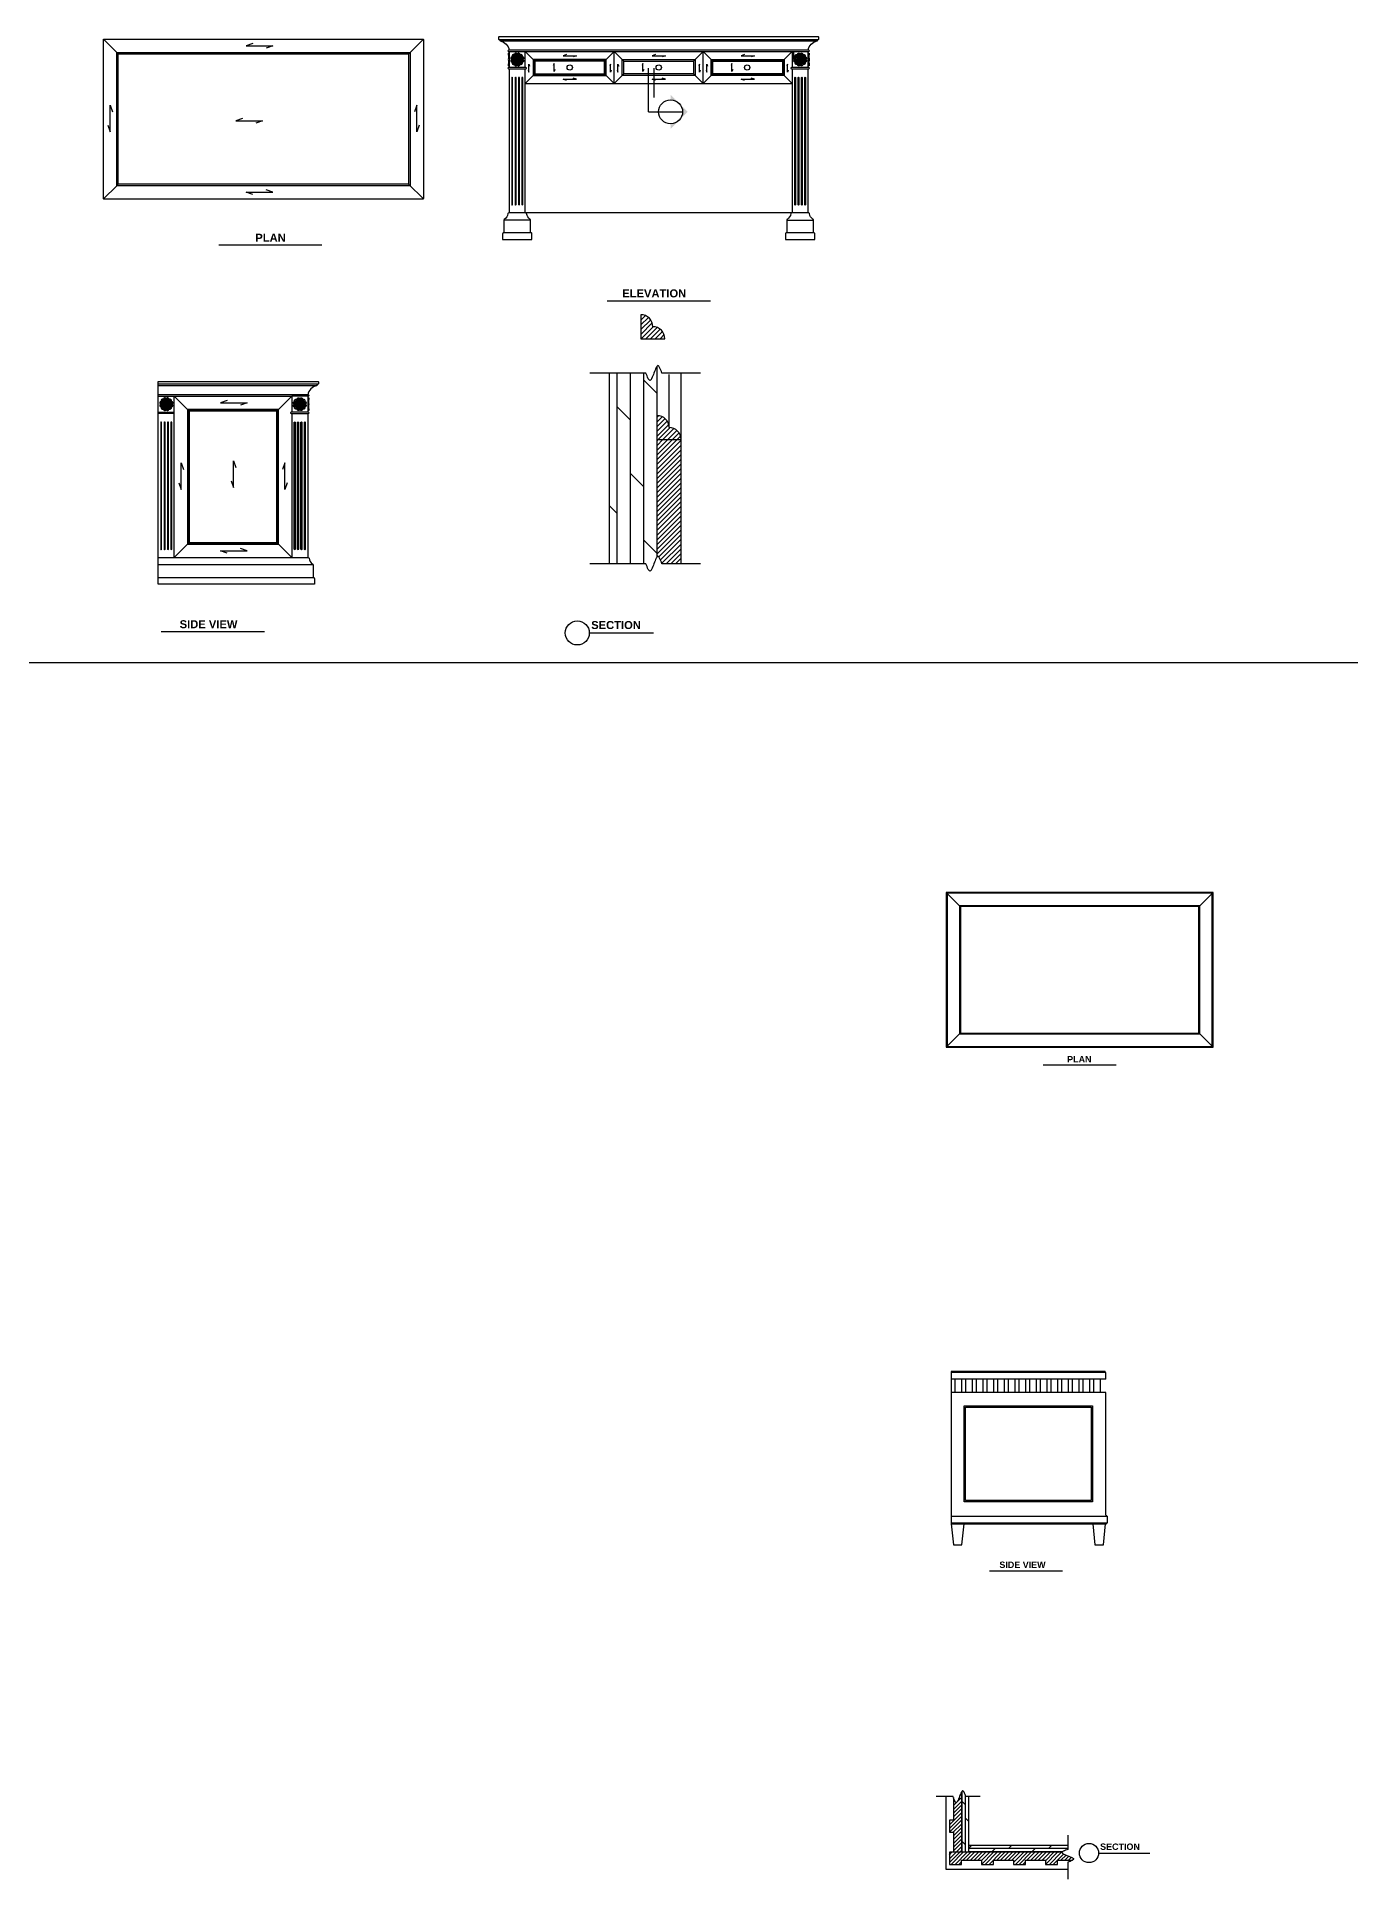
# Model space of a CAD drawing. Header units: inches. Extents: x 10 to 52.5, y 12.6 to 37.4.
# Drawn here: x 16.12 to 21.04, y 18.69 to 25.59 of the extents above; entities that cross this region are included whole.
import ezdxf

# ---------------------------------------------------------------- set-up
doc = ezdxf.new("R2010")
doc.units = ezdxf.units.IN
doc.header["$MEASUREMENT"] = 0
for name, color, linetype in [('02', 2, 'Continuous'), ('1', 1, 'Continuous'), ('4', 4, 'Continuous'), ('8', 8, 'Continuous')]:
    doc.layers.add(name, color=color, linetype=linetype)
doc.styles.add('HT', font='swisseb.ttf')
pattern_1 = [(45, (16.793501, 22.906445), (-0.008838835, 0.008838835), [])]

msp = doc.modelspace()

# ---------------------------------------------------------------- hatches: boundary and pattern name
at = {"layer": '8'}
h = msp.add_hatch(color=256, dxfattribs=at)
h.paths.add_polyline_path([(18.5261, 25.3442), (18.4943, 25.3761), (18.4943, 25.3574, -0.198912)])
h.paths.add_polyline_path([(18.5393, 25.3124, -0.198912), (18.5261, 25.2806), (18.5579, 25.3124), (18.5261, 25.3442, -0.198912)])
h.paths.add_polyline_path([(18.5261, 25.2806, -0.198912), (18.4943, 25.2674), (18.4943, 25.2488)])
h = msp.add_hatch(dxfattribs=at)
h.set_pattern_fill('ANSI31', color=256, scale=0.1, style=0)
h.set_pattern_definition(pattern_1)
h.paths.add_polyline_path([(18.3829, 24.4617), (18.4729, 24.4617, 0.414214), (18.4279, 24.5067, 0.414214), (18.3829, 24.5517)])
h = msp.add_hatch(dxfattribs=at)
h.set_pattern_fill('DOLMIT', color=256, scale=0.2, angle=90, style=0)
h.set_pattern_definition([(90, (16.7935, 22.906445), (-0.05, 3e-18), []), (135, (16.7935, 22.90645), (-0.1, -0.1), [0.070711, -0.141422])])
h.paths.add_polyline_path([(18.4438, 24.3589, 0.038883), (18.4408, 24.3545, 0.033865), (18.432, 24.3332, -0.033865), (18.4232, 24.3119, -0.042387), (18.4198, 24.3071, -0.182797), (18.417, 24.3055, -0.182797), (18.4142, 24.3071, -0.042387), (18.4108, 24.3119, -0.033865), (18.402, 24.3332), (18.2638, 24.3332), (18.2638, 23.6184), (18.402, 23.6184, 0.033865), (18.4108, 23.597, 0.043189), (18.4142, 23.5922, 0.176583), (18.417, 23.5906, 0.176583), (18.4197, 23.5922, 0.043189), (18.4232, 23.597, 0.033865), (18.432, 23.6184, -0.033865), (18.4408, 23.6397, -0.038883), (18.4438, 23.6441)])
h = msp.add_hatch(dxfattribs=at)
h.set_pattern_fill('ANSI31', color=256, scale=0.1, style=0)
h.set_pattern_definition(pattern_1)
h.paths.add_polyline_path([(18.4438, 24.0837), (18.5338, 24.0837, 0.414214), (18.4888, 24.1287, 0.414214), (18.4438, 24.1737)])
h = msp.add_hatch(dxfattribs=at)
h.set_pattern_fill('ANSI31', color=256, scale=0.1, style=0)
h.set_pattern_definition(pattern_1)
h.paths.add_polyline_path([(18.4438, 23.6441, -0.003498), (18.4442, 23.6444, -0.182797), (18.447, 23.6461, -0.182797), (18.4498, 23.6444, -0.042387), (18.4532, 23.6397, -0.033865), (18.462, 23.6184), (18.5338, 23.6184), (18.5338, 24.0837), (18.4438, 24.0837)])
h = msp.add_hatch(dxfattribs=at)
h.set_pattern_fill('ANSI31', color=256, scale=0.08, style=0)
h.set_pattern_definition([(45, (17.986746, 18.328753), (-0.00707107, 0.00707107), [])])
h.paths.add_polyline_path([(19.5841, 19.0136, 0.000829), (19.5841, 19.0135, 0.033865), (19.577, 18.9965, -0.033865), (19.57, 18.9794, -0.042387), (19.5673, 18.9756, -0.182797), (19.565, 18.9743, -0.182797), (19.5628, 18.9756, -0.042387), (19.5601, 18.9794, -0.027776), (19.5541, 18.9933), (19.5541, 18.9078), (19.5391, 18.9078), (19.5391, 18.8628), (19.5541, 18.8628), (19.5541, 18.7878), (19.5841, 18.7878)])
h.paths.add_polyline_path([(19.5841, 18.7578), (19.6591, 18.7578), (19.6591, 18.7428), (19.7041, 18.7428), (19.7041, 18.7578), (19.7791, 18.7578), (19.7791, 18.7428), (19.8241, 18.7428), (19.8241, 18.7578), (19.8991, 18.7578), (19.8991, 18.7428), (19.9441, 18.7428), (19.9441, 18.7578), (20.0001, 18.7578, 0.043077), (20.004, 18.7605, 0.176583), (20.0053, 18.7627, 0.176583), (20.004, 18.7649, 0.043189), (20.0001, 18.7677, 0.033865), (19.9831, 18.7747, -0.033865), (19.966, 18.7818, -0.042387), (19.9622, 18.7845, -0.182797), (19.9609, 18.7867, -0.07581), (19.9612, 18.7878), (19.5541, 18.7878), (19.5391, 18.7878), (19.5391, 18.7428), (19.5841, 18.7428)])
h = msp.add_hatch(dxfattribs=at)
h.set_pattern_fill('DOLMIT', color=256, scale=0.05, angle=90, style=0)
h.set_pattern_definition([(90, (17.986746, 18.328753), (-0.0125, 8e-19), []), (135, (17.986746, 18.328753), (-0.025, -0.025), [0.0176777, -0.0353554])])
h.paths.add_polyline_path([(19.6111, 18.9965), (19.601, 18.9965, 0.033865), (19.594, 19.0135, 0.043189), (19.5912, 19.0174, 0.176583), (19.589, 19.0186, 0.176583), (19.5868, 19.0174, 0.042358), (19.5841, 19.0136), (19.5841, 18.7878), (19.6111, 18.7878)])
h = msp.add_hatch(dxfattribs=at)
h.set_pattern_fill('DOLMIT', color=256, scale=0.05, style=0)
h.set_pattern_definition([(0, (17.986746, 18.328753), (0, 0.0125), []), (45, (17.986746, 18.328753), (-0.025, 0.025), [0.0176777, -0.0353554])])
h.paths.add_polyline_path([(19.6111, 18.8148), (19.6111, 18.7878), (19.9612, 18.7878, -0.105524), (19.9622, 18.789, -0.042387), (19.966, 18.7917, -0.033865), (19.9831, 18.7987), (19.9831, 18.8148)])

# ---------------------------------------------------------------- linework, layer by layer
at = {"layer": '02'}
for p, q in [((16.4185, 25.5353), (16.3694, 25.5844)), ((17.5185, 25.5353), (17.5677, 25.5844)), ((17.8556, 25.5785), (19.044, 25.5785)), ((16.4185, 25.5353), (16.4245, 25.5293)), ((17.5125, 25.5293), (17.5185, 25.5353)), ((17.9135, 25.5085), (17.8995, 25.5085)), ((17.9143, 25.5117), (17.9022, 25.5187)), ((17.9143, 25.5054), (17.9022, 25.4984)), ((17.9166, 25.5139), (17.9096, 25.5261)), ((17.9166, 25.5031), (17.9096, 25.491)), ((17.9197, 25.5148), (17.9197, 25.5288)), ((17.9197, 25.5023), (17.9197, 25.4883)), ((17.9228, 25.5139), (17.9298, 25.5261)), ((17.9228, 25.5031), (17.9298, 25.491)), ((17.9251, 25.5117), (17.9373, 25.5187)), ((17.9251, 25.5054), (17.9373, 25.4984)), ((17.94, 25.5085), (17.926, 25.5085)), ((17.9858, 25.5025), (17.9498, 25.5385)), ((18.2468, 25.5025), (18.2828, 25.5385)), ((18.2828, 25.4185), (18.2828, 25.5385)), ((18.3193, 25.5025), (18.2833, 25.5385)), ((18.5798, 25.5025), (18.6158, 25.5385)), ((18.6528, 25.5025), (18.6168, 25.5385)), ((18.6168, 25.4185), (18.6168, 25.5385)), ((18.9138, 25.5025), (18.9498, 25.5385)), ((18.9548, 25.5385), (18.9548, 25.5085)), ((18.9596, 25.5085), (18.9736, 25.5085)), ((18.9745, 25.5117), (18.9623, 25.5187)), ((18.9745, 25.5054), (18.9623, 25.4984)), ((18.9768, 25.5139), (18.9698, 25.5261)), ((18.9768, 25.5031), (18.9698, 25.491)), ((18.9799, 25.5148), (18.9799, 25.5288)), ((18.9799, 25.5023), (18.9799, 25.4883)), ((18.983, 25.5139), (18.99, 25.5261)), ((18.983, 25.5031), (18.99, 25.491)), ((18.9853, 25.5117), (18.9974, 25.5187)), ((18.9853, 25.5054), (18.9974, 25.4984)), ((18.9861, 25.5085), (19.0001, 25.5085)), ((17.9858, 25.4545), (17.9498, 25.4185)), ((18.2468, 25.4545), (18.2828, 25.4185)), ((18.3193, 25.4545), (18.2833, 25.4185)), ((18.5798, 25.4545), (18.6158, 25.4185)), ((18.6528, 25.4545), (18.6168, 25.4185)), ((18.9138, 25.4545), (18.9498, 25.4185)), ((18.4117, 25.3124), (18.5393, 25.3124)), ((16.4185, 25.0353), (16.3694, 24.9862)), ((16.4185, 25.0353), (16.4245, 25.0413)), ((17.5125, 25.0413), (17.5677, 24.9862)), ((17.9698, 24.9067), (17.8698, 24.9067)), ((18.9298, 24.9067), (19.0298, 24.9067)), ((16.8008, 24.8142), (17.1874, 24.8142)), ((18.2567, 24.6038), (18.6433, 24.6038)), ((18.4887, 24.1324), (18.4887, 24.3271)), ((17.1724, 24.2915), (16.5744, 24.2915)), ((16.5744, 24.2865), (17.1686, 24.2865)), ((17.1369, 24.2515), (16.5744, 24.2515)), ((16.5744, 24.2465), (16.6344, 24.2465)), ((16.6904, 24.1905), (16.6344, 24.2465)), ((17.0184, 24.1905), (17.0744, 24.2465)), ((17.1344, 24.2465), (17.0744, 24.2465)), ((16.5744, 24.1865), (16.6344, 24.1865)), ((16.6344, 24.1815), (16.5744, 24.1815)), ((16.5981, 24.2166), (16.5841, 24.2166)), ((16.5989, 24.2197), (16.5868, 24.2267)), ((16.5989, 24.2134), (16.5868, 24.2064)), ((16.6012, 24.222), (16.5942, 24.2341)), ((16.6012, 24.2112), (16.5942, 24.199)), ((16.6043, 24.2228), (16.6043, 24.2368)), ((16.6043, 24.2103), (16.6043, 24.1963)), ((16.6074, 24.222), (16.6144, 24.2341)), ((16.6074, 24.2112), (16.6144, 24.199)), ((16.6097, 24.2197), (16.6219, 24.2267)), ((16.6097, 24.2134), (16.6219, 24.2064)), ((16.6246, 24.2166), (16.6106, 24.2166)), ((17.0842, 24.2166), (17.0982, 24.2166)), ((17.0991, 24.2197), (17.0869, 24.2267)), ((17.0991, 24.2134), (17.0869, 24.2064)), ((17.1014, 24.222), (17.0944, 24.2341)), ((17.1014, 24.2112), (17.0944, 24.199)), ((17.1045, 24.2228), (17.1045, 24.2368)), ((17.1045, 24.2103), (17.1045, 24.1963)), ((17.1076, 24.222), (17.1146, 24.2341)), ((17.1076, 24.2112), (17.1146, 24.199)), ((17.1099, 24.2197), (17.122, 24.2267)), ((17.1099, 24.2134), (17.122, 24.2064)), ((17.1107, 24.2166), (17.1247, 24.2166)), ((16.6904, 23.6975), (16.6344, 23.6415)), ((17.0184, 23.6975), (17.0744, 23.6415)), ((16.5744, 23.6415), (17.1365, 23.6415)), ((17.1544, 23.6148), (16.5744, 23.6148)), ((16.5744, 23.5665), (17.1564, 23.5665)), ((16.5853, 23.3638), (16.9719, 23.3638)), ((18.1897, 23.3588), (18.4297, 23.3588)), ((19.5274, 22.3861), (19.5774, 22.3361)), ((20.4774, 22.3361), (20.5274, 22.3861)), ((19.5774, 21.8561), (19.5274, 21.8061)), ((20.4774, 21.8561), (20.5274, 21.8061)), ((19.8902, 21.7398), (20.1647, 21.7398)), ((20.1254, 20.5867), (19.5454, 20.5867)), ((20.1254, 20.5617), (19.5454, 20.5617)), ((20.1254, 20.5117), (19.5454, 20.5117)), ((19.5604, 20.5117), (19.5604, 20.5617)), ((19.5854, 20.5117), (19.5854, 20.5617)), ((19.6004, 20.5117), (19.6004, 20.5617)), ((19.6254, 20.5117), (19.6254, 20.5617)), ((19.6404, 20.5117), (19.6404, 20.5617)), ((19.6654, 20.5117), (19.6654, 20.5617)), ((19.6804, 20.5117), (19.6804, 20.5617)), ((19.7054, 20.5117), (19.7054, 20.5617)), ((19.7204, 20.5117), (19.7204, 20.5617)), ((19.7454, 20.5117), (19.7454, 20.5617)), ((19.7604, 20.5117), (19.7604, 20.5617)), ((19.7854, 20.5117), (19.7854, 20.5617)), ((19.8004, 20.5117), (19.8004, 20.5617)), ((19.8254, 20.5117), (19.8254, 20.5617)), ((19.8404, 20.5117), (19.8404, 20.5617)), ((19.8654, 20.5117), (19.8654, 20.5617)), ((19.8804, 20.5117), (19.8804, 20.5617)), ((19.9054, 20.5117), (19.9054, 20.5617)), ((19.9204, 20.5117), (19.9204, 20.5617)), ((19.9454, 20.5117), (19.9454, 20.5617)), ((19.9604, 20.5117), (19.9604, 20.5617)), ((19.9854, 20.5117), (19.9854, 20.5617)), ((20.0004, 20.5117), (20.0004, 20.5617)), ((20.0254, 20.5117), (20.0254, 20.5617)), ((20.0404, 20.5117), (20.0404, 20.5617)), ((20.0654, 20.5117), (20.0654, 20.5617)), ((20.0804, 20.5117), (20.0804, 20.5617)), ((19.5454, 20.0485), (20.1314, 20.0485)), ((19.5454, 20.0225), (20.1314, 20.0225)), ((19.6893, 19.8435), (19.9637, 19.8435)), ((19.526, 18.9965), (19.526, 18.7246)), ((19.6111, 18.9965), (19.6111, 18.7878)), ((19.6111, 18.8148), (19.9831, 18.8148)), ((20.0985, 18.7851), (20.2905, 18.7851)), ((19.526, 18.7246), (19.9831, 18.7246))]:
    msp.add_line(p, q, dxfattribs=at)
for points in [[(16.929, 25.5684), (16.904, 25.5596), (17.004, 25.5596), (16.979, 25.5508)], [(17.9606, 25.4686), (17.9632, 25.4611), (17.9632, 25.4911), (17.9659, 25.4836)], [(18.06, 25.4714), (18.0574, 25.4639), (18.0574, 25.4939), (18.0547, 25.4864)], [(18.1043, 25.5271), (18.0918, 25.5227), (18.1418, 25.5227), (18.1293, 25.5183)], [(18.272, 25.4686), (18.2694, 25.4611), (18.2694, 25.4911), (18.2668, 25.4836)], [(18.2946, 25.4686), (18.2972, 25.4611), (18.2972, 25.4911), (18.2999, 25.4836)], [(18.3935, 25.4714), (18.3909, 25.4639), (18.3909, 25.4939), (18.3882, 25.4864)], [(18.4378, 25.5271), (18.4253, 25.5227), (18.4753, 25.5227), (18.4628, 25.5183)], [(18.605, 25.4686), (18.6024, 25.4611), (18.6024, 25.4911), (18.5998, 25.4836)], [(18.6276, 25.4686), (18.6302, 25.4611), (18.6302, 25.4911), (18.6329, 25.4836)], [(18.727, 25.4714), (18.7244, 25.4639), (18.7244, 25.4939), (18.7217, 25.4864)], [(18.7713, 25.5271), (18.7588, 25.5227), (18.8088, 25.5227), (18.7963, 25.5183)], [(18.935, 25.4686), (18.9324, 25.4611), (18.9324, 25.4911), (18.9298, 25.4836)], [(18.1043, 25.4298), (18.0918, 25.4342), (18.1418, 25.4342), (18.1293, 25.4386)], [(18.4117, 25.3124), (18.4117, 25.4759)], [(18.4378, 25.4298), (18.4253, 25.4342), (18.4753, 25.4342), (18.4628, 25.4386)], [(18.7713, 25.4298), (18.7588, 25.4342), (18.8088, 25.4342), (18.7963, 25.4386)], [(16.385, 25.2628), (16.3938, 25.2378), (16.3938, 25.3378), (16.4026, 25.3128)], [(16.8896, 25.2877), (16.8646, 25.2789), (16.9646, 25.2789), (16.9396, 25.2701)], [(17.552, 25.2628), (17.5432, 25.2378), (17.5432, 25.3378), (17.5344, 25.3128)], [(16.929, 25.0022), (16.904, 25.0111), (17.004, 25.0111), (16.979, 25.0199)], [(16.8324, 24.2306), (16.8074, 24.2218), (16.9074, 24.2218), (16.8824, 24.213)], [(16.6509, 23.9215), (16.6597, 23.8965), (16.6597, 23.9965), (16.6685, 23.9715)], [(16.8475, 23.9291), (16.8563, 23.9041), (16.8563, 24.0041), (16.8651, 23.9791)], [(17.0579, 23.9215), (17.0491, 23.8965), (17.0491, 23.9965), (17.0403, 23.9715)], [(16.8324, 23.6574), (16.8074, 23.6662), (16.9074, 23.6662), (16.8824, 23.6751)]]:
    msp.add_lwpolyline(points, dxfattribs=at)
for points in [[(16.4185, 25.5353), (17.5185, 25.5353), (17.5185, 25.0353), (16.4185, 25.0353)], [(17.5125, 25.0413), (16.4245, 25.0413), (16.4245, 25.5293), (17.5125, 25.5293)], [(18.2528, 25.5085), (17.9798, 25.5085), (17.9798, 25.4485), (18.2528, 25.4485)], [(18.2498, 25.5055), (17.9828, 25.5055), (17.9828, 25.4515), (18.2498, 25.4515)], [(18.2468, 25.5025), (17.9858, 25.5025), (17.9858, 25.4545), (18.2468, 25.4545)], [(18.3133, 25.5085), (18.5863, 25.5085), (18.5863, 25.4485), (18.3133, 25.4485)], [(18.3193, 25.5025), (18.5803, 25.5025), (18.5803, 25.4545), (18.3193, 25.4545)], [(18.6468, 25.5085), (18.9198, 25.5085), (18.9198, 25.4485), (18.6468, 25.4485)], [(18.6498, 25.5055), (18.9168, 25.5055), (18.9168, 25.4515), (18.6498, 25.4515)], [(18.6528, 25.5025), (18.9138, 25.5025), (18.9138, 25.4545), (18.6528, 25.4545)], [(17.0244, 23.6915), (17.0244, 24.1965), (16.6844, 24.1965), (16.6844, 23.6915)], [(17.0214, 23.6945), (17.0214, 24.1935), (16.6874, 24.1935), (16.6874, 23.6945)], [(17.0184, 23.6975), (17.0184, 24.1905), (16.6904, 24.1905), (16.6904, 23.6975)], [(19.5304, 21.8091), (20.5244, 21.8091), (20.5244, 22.3831), (19.5304, 22.3831)], [(19.5774, 21.8561), (20.4774, 21.8561), (20.4774, 22.3361), (19.5774, 22.3361)], [(19.5804, 21.8591), (20.4744, 21.8591), (20.4744, 22.3331), (19.5804, 22.3331)], [(19.5951, 20.4617), (20.0758, 20.4617), (20.0758, 20.1015), (19.5951, 20.1015)], [(19.6001, 20.4567), (20.0708, 20.4567), (20.0708, 20.1065), (19.6001, 20.1065)]]:
    msp.add_lwpolyline(points, close=True, dxfattribs=at)
for points in [[(17.8897, 25.5328), (17.8881, 25.5328, 0.414214), (17.8856, 25.5303, -0.027913), (17.8872, 25.516, 0.123402), (17.8872, 25.5005, -0.026761), (17.8856, 25.4868, 0.414214), (17.8881, 25.4843), (17.8897, 25.4843)], [(19.0099, 25.5328), (19.0116, 25.5328, -0.414214), (19.0141, 25.5303, 0.027913), (19.0124, 25.516, -0.123402), (19.0125, 25.5005, 0.026761), (19.0141, 25.4868, -0.414214), (19.0116, 25.4843), (19.0099, 25.4843)], [(18.6059, 24.3332), (18.462, 24.3332, 0.033865), (18.4532, 24.3545, 0.043189), (18.4497, 24.3594, 0.176583), (18.447, 24.3609, 0.176583), (18.4442, 24.3594, 0.043189), (18.4408, 24.3545, 0.033865), (18.432, 24.3332, -0.033865), (18.4232, 24.3119, -0.043189), (18.4197, 24.307, -0.176583), (18.417, 24.3055, -0.176583), (18.4142, 24.307, -0.043189), (18.4108, 24.3119, -0.033865), (18.402, 24.3332), (18.1913, 24.3332)], [(17.1345, 24.2408), (17.1362, 24.2408, -0.414214), (17.1387, 24.2383, 0.027913), (17.137, 24.2241, -0.123402), (17.1371, 24.2085, 0.026761), (17.1387, 24.1948, -0.414214), (17.1362, 24.1923), (17.1345, 24.1923)], [(18.6059, 23.6184), (18.462, 23.6184, 0.033865), (18.4532, 23.6397, 0.043189), (18.4497, 23.6445, 0.176583), (18.447, 23.6461, 0.176583), (18.4442, 23.6445, 0.043189), (18.4408, 23.6397, 0.033865), (18.432, 23.6184, -0.033865), (18.4232, 23.597, -0.043189), (18.4197, 23.5922, -0.176583), (18.417, 23.5906, -0.176583), (18.4142, 23.5922, -0.043189), (18.4108, 23.597, -0.033865), (18.402, 23.6184), (18.1913, 23.6184)], [(19.6548, 18.9965), (19.601, 18.9965, 0.033865), (19.594, 19.0135, 0.043189), (19.5912, 19.0174, 0.176583), (19.589, 19.0186, 0.176583), (19.5868, 19.0174, 0.043189), (19.5841, 19.0135, 0.033865), (19.577, 18.9965, -0.033865), (19.57, 18.9794, -0.043189), (19.5672, 18.9755, -0.176583), (19.565, 18.9743, -0.176583), (19.5628, 18.9755, -0.043189), (19.5601, 18.9794, -0.033865), (19.553, 18.9965), (19.4895, 18.9965)], [(19.9831, 18.8525), (19.9831, 18.7987, 0.033865), (19.966, 18.7917, 0.043189), (19.9621, 18.7889, 0.176583), (19.9609, 18.7867, 0.176583), (19.9621, 18.7845, 0.043189), (19.966, 18.7818, 0.033865), (19.9831, 18.7747, -0.033865), (20.0001, 18.7677, -0.043189), (20.004, 18.7649, -0.176583), (20.0053, 18.7627, -0.176583), (20.004, 18.7605, -0.043189), (20.0001, 18.7578, -0.033865), (19.9831, 18.7507), (19.9831, 18.6872)]]:
    msp.add_lwpolyline(points, format="xyb", dxfattribs=at)
for points in [[(17.9298, 25.5261, 1.023613), (17.9197, 25.5288, 1.023613), (17.9096, 25.5261, 1.023613), (17.9022, 25.5187, 1.023613), (17.8995, 25.5085, 1.023613), (17.9022, 25.4984, 1.023613), (17.9096, 25.491, 1.023613), (17.9197, 25.4883, 1.023613), (17.9298, 25.491, 1.023613), (17.9373, 25.4984, 1.023613), (17.94, 25.5085, 1.023613), (17.9373, 25.5187, 1.023613)], [(17.9288, 25.5085, 0.705494), (17.9276, 25.5131, 0.705494), (17.9243, 25.5164, 0.705494), (17.9197, 25.5176, 0.705494), (17.9152, 25.5164, 0.705494), (17.9119, 25.5131, 0.705494), (17.9106, 25.5085, 0.705494), (17.9119, 25.504, 0.705494), (17.9152, 25.5007, 0.705494), (17.9197, 25.4994, 0.705494), (17.9243, 25.5007, 0.705494), (17.9276, 25.504, 0.705494)], [(18.9698, 25.5261, -1.023613), (18.9799, 25.5288, -1.023613), (18.99, 25.5261, -1.023613), (18.9974, 25.5187, -1.023613), (19.0001, 25.5085, -1.023613), (18.9974, 25.4984, -1.023613), (18.99, 25.491, -1.023613), (18.9799, 25.4883, -1.023613), (18.9698, 25.491, -1.023613), (18.9623, 25.4984, -1.023613), (18.9596, 25.5085, -1.023613), (18.9623, 25.5187, -1.023613)], [(18.9708, 25.5085, -0.705494), (18.972, 25.5131, -0.705494), (18.9753, 25.5164, -0.705494), (18.9799, 25.5176, -0.705494), (18.9844, 25.5164, -0.705494), (18.9878, 25.5131, -0.705494), (18.989, 25.5085, -0.705494), (18.9878, 25.504, -0.705494), (18.9844, 25.5007, -0.705494), (18.9799, 25.4994, -0.705494), (18.9753, 25.5007, -0.705494), (18.972, 25.504, -0.705494)], [(17.9024, 25.4405, 1), (17.8994, 25.4405), (17.8994, 24.9645, 1), (17.9024, 24.9645)], [(17.915, 25.4405, 1), (17.912, 25.4405), (17.912, 24.9645, 1), (17.915, 24.9645)], [(17.9276, 25.4405, 1), (17.9246, 25.4405), (17.9246, 24.9645, 1), (17.9276, 24.9645)], [(17.9402, 25.4405, 1), (17.9372, 25.4405), (17.9372, 24.9645, 1), (17.9402, 24.9645)], [(18.9594, 25.4405, -1), (18.9624, 25.4405), (18.9624, 24.9645, -1), (18.9594, 24.9645)], [(18.972, 25.4405, -1), (18.975, 25.4405), (18.975, 24.9645, -1), (18.972, 24.9645)], [(18.9846, 25.4405, -1), (18.9876, 25.4405), (18.9876, 24.9645, -1), (18.9846, 24.9645)], [(18.9972, 25.4405, -1), (19.0002, 25.4405), (19.0002, 24.9645, -1), (18.9972, 24.9645)], [(16.6144, 24.2341, 1.023613), (16.6043, 24.2368, 1.023613), (16.5942, 24.2341, 1.023613), (16.5868, 24.2267, 1.023613), (16.5841, 24.2166, 1.023613), (16.5868, 24.2064, 1.023613), (16.5942, 24.199, 1.023613), (16.6043, 24.1963, 1.023613), (16.6144, 24.199, 1.023613), (16.6219, 24.2064, 1.023613), (16.6246, 24.2166, 1.023613), (16.6219, 24.2267, 1.023613)], [(17.0944, 24.2341, -1.023613), (17.1045, 24.2368, -1.023613), (17.1146, 24.2341, -1.023613), (17.122, 24.2267, -1.023613), (17.1247, 24.2166, -1.023613), (17.122, 24.2064, -1.023613), (17.1146, 24.199, -1.023613), (17.1045, 24.1963, -1.023613), (17.0944, 24.199, -1.023613), (17.0869, 24.2064, -1.023613), (17.0842, 24.2166, -1.023613), (17.0869, 24.2267, -1.023613)], [(16.6134, 24.2166, 0.705494), (16.6122, 24.2211, 0.705494), (16.6089, 24.2244, 0.705494), (16.6043, 24.2257, 0.705494), (16.5998, 24.2244, 0.705494), (16.5965, 24.2211, 0.705494), (16.5952, 24.2166, 0.705494), (16.5965, 24.212, 0.705494), (16.5998, 24.2087, 0.705494), (16.6043, 24.2075, 0.705494), (16.6089, 24.2087, 0.705494), (16.6122, 24.212, 0.705494)], [(17.0954, 24.2166, -0.705494), (17.0966, 24.2211, -0.705494), (17.0999, 24.2244, -0.705494), (17.1045, 24.2257, -0.705494), (17.109, 24.2244, -0.705494), (17.1124, 24.2211, -0.705494), (17.1136, 24.2166, -0.705494), (17.1124, 24.212, -0.705494), (17.109, 24.2087, -0.705494), (17.1045, 24.2075, -0.705494), (17.0999, 24.2087, -0.705494), (17.0966, 24.212, -0.705494)], [(16.587, 24.1485, 1), (16.584, 24.1485), (16.584, 23.6725, 1), (16.587, 23.6725)], [(16.5996, 24.1485, 1), (16.5966, 24.1485), (16.5966, 23.6725, 1), (16.5996, 23.6725)], [(16.6122, 24.1485, 1), (16.6092, 24.1485), (16.6092, 23.6725, 1), (16.6122, 23.6725)], [(16.6248, 24.1485, 1), (16.6218, 24.1485), (16.6218, 23.6725, 1), (16.6248, 23.6725)], [(17.084, 24.1485, -1), (17.087, 24.1485), (17.087, 23.6725, -1), (17.084, 23.6725)], [(17.0966, 24.1485, -1), (17.0996, 24.1485), (17.0996, 23.6725, -1), (17.0966, 23.6725)], [(17.1092, 24.1485, -1), (17.1122, 24.1485), (17.1122, 23.6725, -1), (17.1092, 23.6725)], [(17.1218, 24.1485, -1), (17.1248, 24.1485), (17.1248, 23.6725, -1), (17.1218, 23.6725)]]:
    msp.add_lwpolyline(points, format="xyb", close=True, dxfattribs=at)
for centre, radius in [((17.9197, 25.5085), 0.00625), ((18.1163, 25.4784), 0.01), ((18.4498, 25.4784), 0.01), ((18.7813, 25.4784), 0.01), ((18.9799, 25.5085), 0.00625), ((18.4943, 25.3124), 0.045), ((16.6043, 24.2166), 0.00625), ((17.1045, 24.2166), 0.00625), ((18.1447, 23.3588), 0.045), ((20.0625, 18.7851), 0.036)]:
    msp.add_circle(centre, radius, dxfattribs=at)
for centre, radius, start, end in [((17.8932, 25.4738), 0.0409, 68.19629, 85.06383), ((17.9141, 25.4651), 0.0409, 98.19629, 115.06383), ((17.9044, 25.4911), 0.0159, 85.30303, 112.8152), ((17.9034, 25.5283), 0.0177, 254.4006, 280.17282), ((17.8978, 25.5011), 0.0159, 55.30303, 82.8152), ((17.8957, 25.5175), 0.0177, 284.4006, 310.17282), ((17.9152, 25.4858), 0.0159, 115.30303, 142.8152), ((17.8793, 25.4917), 0.0409, 38.19629, 55.06383), ((17.9154, 25.5338), 0.0177, 224.4006, 250.17282), ((17.9366, 25.4682), 0.0409, 128.19629, 145.06383), ((17.897, 25.5131), 0.0159, 25.30303, 52.8152), ((17.8944, 25.5043), 0.0177, 314.4006, 340.17282), ((17.9272, 25.4866), 0.0159, 145.30303, 172.8152), ((17.9287, 25.5326), 0.0177, 194.4006, 220.17282), ((17.8763, 25.5141), 0.0409, 8.19629, 25.06383), ((17.9085, 25.5205), 0.0145, 291.09911, 335.45349), ((17.9545, 25.482), 0.0409, 158.19629, 175.06383), ((17.9307, 25.518), 0.0183, 203.2489, 238.2062), ((17.9081, 25.5199), 0.0176, 294.91628, 336.47071), ((17.9348, 25.52), 0.02, 199.18973, 235.61838), ((17.9023, 25.5238), 0.0159, 355.30303, 22.8152), ((17.8999, 25.4922), 0.0177, 344.4006, 10.17282), ((17.9316, 25.5172), 0.0122, 191.36914, 240.91258), ((17.9096, 25.5161), 0.0173, 306.94666, 339.38588), ((17.9371, 25.4932), 0.0159, 175.30303, 202.8152), ((17.9395, 25.5249), 0.0177, 164.4006, 190.17282), ((17.9631, 25.5029), 0.0409, 188.19629, 205.06383), ((17.885, 25.5351), 0.0409, 338.19629, 355.06383), ((17.9108, 25.4845), 0.0177, 14.4006, 40.17282), ((17.9123, 25.5305), 0.0159, 325.30303, 352.8152), ((17.9601, 25.5254), 0.0409, 218.19629, 235.06383), ((17.9425, 25.504), 0.0159, 205.30303, 232.8152), ((17.9029, 25.5489), 0.0409, 308.19629, 325.06383), ((17.945, 25.5128), 0.0177, 134.4006, 160.17282), ((17.924, 25.4832), 0.0177, 44.4006, 70.17282), ((17.9242, 25.5313), 0.0159, 295.30303, 322.8152), ((17.9463, 25.5433), 0.0409, 248.19629, 265.06383), ((17.9253, 25.5519), 0.0409, 278.19629, 295.06383), ((17.9438, 25.4996), 0.0177, 104.4006, 130.17282), ((17.9417, 25.516), 0.0159, 235.30303, 262.8152), ((17.9361, 25.4887), 0.0177, 74.4006, 100.17282), ((17.935, 25.526), 0.0159, 265.30303, 292.8152), ((18.9533, 25.5433), 0.0409, 274.93617, 291.80371), ((18.9743, 25.5519), 0.0409, 244.93617, 261.80371), ((18.9646, 25.526), 0.0159, 247.1848, 274.69697), ((18.9635, 25.4887), 0.0177, 79.82718, 105.5994), ((18.9579, 25.516), 0.0159, 277.1848, 304.69697), ((18.9558, 25.4996), 0.0177, 49.82718, 75.5994), ((18.9754, 25.5313), 0.0159, 217.1848, 244.69697), ((18.9395, 25.5254), 0.0409, 304.93617, 321.80371), ((18.9756, 25.4832), 0.0177, 109.82718, 135.5994), ((18.9967, 25.5489), 0.0409, 214.93617, 231.80371), ((18.9572, 25.504), 0.0159, 307.1848, 334.69697), ((18.9546, 25.5128), 0.0177, 19.82718, 45.5994), ((18.9873, 25.5305), 0.0159, 187.1848, 214.69697), ((18.9888, 25.4845), 0.0177, 139.82718, 165.5994), ((18.9365, 25.5029), 0.0409, 334.93617, 351.80371), ((18.99, 25.5161), 0.0173, 200.61412, 233.05334), ((19.0147, 25.5351), 0.0409, 184.93617, 201.80371), ((18.968, 25.5172), 0.0122, 299.08742, 348.63086), ((18.9915, 25.5199), 0.0176, 203.52929, 245.08372), ((18.9625, 25.4932), 0.0159, 337.1848, 4.69697), ((18.9601, 25.5249), 0.0177, 349.82718, 15.5994), ((18.9912, 25.5205), 0.0145, 204.54651, 248.90089), ((18.9689, 25.518), 0.0183, 301.7938, 340.90989), ((18.9973, 25.5238), 0.0159, 157.1848, 184.69697), ((18.9997, 25.4922), 0.0177, 169.82718, 195.5994), ((19.0233, 25.5141), 0.0409, 154.93617, 171.80371), ((18.9451, 25.482), 0.0409, 4.93617, 21.80371), ((18.9709, 25.5326), 0.0177, 319.82718, 345.5994), ((18.9724, 25.4866), 0.0159, 7.1848, 34.69697), ((19.0203, 25.4917), 0.0409, 124.93617, 141.80371), ((19.0026, 25.5131), 0.0159, 127.1848, 154.69697), ((18.9631, 25.4682), 0.0409, 34.93617, 51.80371), ((19.0052, 25.5043), 0.0177, 199.82718, 225.5994), ((18.9842, 25.5338), 0.0177, 289.82718, 315.5994), ((19.0064, 25.4738), 0.0409, 94.93617, 111.80371), ((18.9844, 25.4858), 0.0159, 37.1848, 64.69697), ((18.9855, 25.4651), 0.0409, 64.93617, 81.80371), ((19.0039, 25.5175), 0.0177, 229.82718, 255.5994), ((19.0018, 25.5011), 0.0159, 97.1848, 124.69697), ((18.9962, 25.5283), 0.0177, 259.82718, 285.5994), ((18.9952, 25.4911), 0.0159, 67.1848, 94.69697), ((16.5778, 24.1818), 0.0409, 68.19629, 85.06383), ((16.5987, 24.1732), 0.0409, 98.19629, 115.06383), ((16.589, 24.1991), 0.0159, 85.30303, 112.8152), ((16.588, 24.2364), 0.0177, 254.4006, 280.17282), ((16.5824, 24.2091), 0.0159, 55.30303, 82.8152), ((16.5803, 24.2255), 0.0177, 284.4006, 310.17282), ((16.5998, 24.1938), 0.0159, 115.30303, 142.8152), ((16.564, 24.1997), 0.0409, 38.19629, 55.06383), ((16.6, 24.2419), 0.0177, 224.4006, 250.17282), ((16.6212, 24.1762), 0.0409, 128.19629, 145.06383), ((16.5816, 24.2211), 0.0159, 25.30303, 52.8152), ((16.579, 24.2123), 0.0177, 314.4006, 340.17282), ((16.6118, 24.1946), 0.0159, 145.30303, 172.8152), ((16.6133, 24.2406), 0.0177, 194.4006, 220.17282), ((16.5609, 24.2222), 0.0409, 8.19629, 25.06383), ((16.5931, 24.2285), 0.0145, 291.09911, 335.45349), ((16.6391, 24.19), 0.0409, 158.19629, 175.06383), ((16.6153, 24.226), 0.0183, 203.2489, 238.2062), ((16.5927, 24.2279), 0.0176, 294.91628, 336.47071), ((16.6194, 24.2281), 0.02, 199.18973, 235.61838), ((16.5869, 24.2319), 0.0159, 355.30303, 22.8152), ((16.5845, 24.2002), 0.0177, 344.4006, 10.17282), ((16.6162, 24.2252), 0.0122, 191.36914, 240.91258), ((16.5942, 24.2242), 0.0173, 306.94666, 339.38588), ((16.6218, 24.2013), 0.0159, 175.30303, 202.8152), ((16.6241, 24.2329), 0.0177, 164.4006, 190.17282), ((16.6477, 24.211), 0.0409, 188.19629, 205.06383), ((16.5696, 24.2431), 0.0409, 338.19629, 355.06383), ((16.5954, 24.1925), 0.0177, 14.4006, 40.17282), ((16.5969, 24.2385), 0.0159, 325.30303, 352.8152), ((16.6447, 24.2334), 0.0409, 218.19629, 235.06383), ((16.6271, 24.212), 0.0159, 205.30303, 232.8152), ((16.5875, 24.2569), 0.0409, 308.19629, 325.06383), ((16.6296, 24.2208), 0.0177, 134.4006, 160.17282), ((16.6086, 24.1913), 0.0177, 44.4006, 70.17282), ((16.6088, 24.2393), 0.0159, 295.30303, 322.8152), ((16.6309, 24.2513), 0.0409, 248.19629, 265.06383), ((16.6099, 24.2599), 0.0409, 278.19629, 295.06383), ((16.6284, 24.2076), 0.0177, 104.4006, 130.17282), ((16.6263, 24.224), 0.0159, 235.30303, 262.8152), ((16.6207, 24.1968), 0.0177, 74.4006, 100.17282), ((16.6196, 24.234), 0.0159, 265.30303, 292.8152), ((17.0779, 24.2513), 0.0409, 274.93617, 291.80371), ((17.0989, 24.2599), 0.0409, 244.93617, 261.80371), ((17.0892, 24.234), 0.0159, 247.1848, 274.69697), ((17.0881, 24.1968), 0.0177, 79.82718, 105.5994), ((17.0825, 24.224), 0.0159, 277.1848, 304.69697), ((17.0804, 24.2076), 0.0177, 49.82718, 75.5994), ((17.1, 24.2393), 0.0159, 217.1848, 244.69697), ((17.0641, 24.2334), 0.0409, 304.93617, 321.80371), ((17.1002, 24.1913), 0.0177, 109.82718, 135.5994), ((17.1213, 24.2569), 0.0409, 214.93617, 231.80371), ((17.0818, 24.212), 0.0159, 307.1848, 334.69697), ((17.0792, 24.2208), 0.0177, 19.82718, 45.5994), ((17.1119, 24.2385), 0.0159, 187.1848, 214.69697), ((17.1134, 24.1925), 0.0177, 139.82718, 165.5994), ((17.0611, 24.211), 0.0409, 334.93617, 351.80371), ((17.1146, 24.2242), 0.0173, 200.61412, 233.05334), ((17.1393, 24.2431), 0.0409, 184.93617, 201.80371), ((17.0926, 24.2252), 0.0122, 299.08742, 348.63086), ((17.1161, 24.2279), 0.0176, 203.52929, 245.08372), ((17.0871, 24.2013), 0.0159, 337.1848, 4.69697), ((17.0847, 24.2329), 0.0177, 349.82718, 15.5994), ((17.1158, 24.2285), 0.0145, 204.54651, 248.90089), ((17.0935, 24.226), 0.0183, 301.7938, 340.90989), ((17.1219, 24.2319), 0.0159, 157.1848, 184.69697), ((17.1243, 24.2002), 0.0177, 169.82718, 195.5994), ((17.1479, 24.2222), 0.0409, 154.93617, 171.80371), ((17.0697, 24.19), 0.0409, 4.93617, 21.80371), ((17.0955, 24.2406), 0.0177, 319.82718, 345.5994), ((17.097, 24.1946), 0.0159, 7.1848, 34.69697), ((17.1449, 24.1997), 0.0409, 124.93617, 141.80371), ((17.1272, 24.2211), 0.0159, 127.1848, 154.69697), ((17.0877, 24.1762), 0.0409, 34.93617, 51.80371), ((17.1298, 24.2123), 0.0177, 199.82718, 225.5994), ((17.1088, 24.2419), 0.0177, 289.82718, 315.5994), ((17.131, 24.1818), 0.0409, 94.93617, 111.80371), ((17.109, 24.1938), 0.0159, 37.1848, 64.69697), ((17.1101, 24.1732), 0.0409, 64.93617, 81.80371), ((17.1285, 24.2255), 0.0177, 229.82718, 255.5994), ((17.1264, 24.2091), 0.0159, 97.1848, 124.69697), ((17.1208, 24.2364), 0.0177, 259.82718, 285.5994), ((17.1198, 24.1991), 0.0159, 67.1848, 94.69697)]:
    msp.add_arc(centre, radius, start, end, dxfattribs=at)
at = {"layer": '1'}
msp.add_line((10.3636, 23.248), (30.6898, 23.248), dxfattribs=at)
msp.add_lwpolyline([(18.4332, 25.3664), (18.4332, 25.4759)], dxfattribs=at)
at = {"layer": '4'}
for p, q in [((17.9498, 25.4185), (18.9498, 25.4185)), ((18.2638, 24.3332), (18.2638, 23.6184)), ((18.4438, 23.6441), (18.4438, 24.3589)), ((18.5338, 23.6184), (18.5338, 24.3332)), ((16.6344, 23.6415), (16.6344, 24.2465)), ((18.4438, 24.0837), (18.5338, 24.0837)), ((19.5841, 19.0136), (19.5841, 18.7878))]:
    msp.add_line(p, q, dxfattribs=at)
for points in [[(17.5685, 25.5823), (17.5685, 24.9883, -0.414214), (17.5655, 24.9853), (16.3715, 24.9853, -0.414214), (16.3685, 24.9883), (16.3685, 25.5823, -0.414214), (16.3715, 25.5853), (17.5655, 25.5853, -0.414214)], [(18.3829, 24.4617), (18.4729, 24.4617, 0.414214), (18.4279, 24.5067, 0.414214), (18.3829, 24.5517)]]:
    msp.add_lwpolyline(points, format="xyb", close=True, dxfattribs=at)
for points in [[(19.0478, 25.5835, 0.414214), (19.0498, 25.5855), (19.0498, 25.5915, 0.414214), (19.0478, 25.5935), (17.8518, 25.5935, 0.414214), (17.8498, 25.5915), (17.8498, 25.5855, 0.414214), (17.8518, 25.5835), (19.0478, 25.5835)], [(17.8548, 25.5835), (17.8548, 25.5801, 0.348323), (17.8563, 25.5781, -0.294659), (17.8898, 25.5435)], [(19.0098, 25.5435, -0.294659), (19.0433, 25.5781, 0.348323), (19.0448, 25.5801), (19.0448, 25.5835)], [(19.0123, 25.5435), (17.8873, 25.5435, 1), (17.8873, 25.5385), (19.0123, 25.5385)], [(19.0123, 25.5385, 1), (19.0123, 25.5435)], [(17.9523, 25.4785), (17.8873, 25.4785, 1), (17.8873, 25.4735), (17.9523, 25.4735)], [(17.9523, 25.4735, 1), (17.9523, 25.4785)], [(19.0123, 25.4785), (18.9473, 25.4785, 1), (18.9473, 25.4735), (19.0123, 25.4735)], [(19.0123, 25.4735, 1), (19.0123, 25.4785)], [(19.0119, 24.9335), (17.8877, 24.9335, 0.386398), (17.8847, 24.9307, -0.235874), (17.8712, 24.9093, 0.261329), (17.8698, 24.9067), (17.8698, 24.8585)], [(17.9698, 24.8585), (17.9698, 24.9067, 0.261329), (17.9684, 24.9093, -0.235874), (17.9549, 24.9307, 0.386398), (17.9519, 24.9335)], [(18.9477, 24.9335, 0.386398), (18.9447, 24.9307, -0.235874), (18.9312, 24.9093, 0.261329), (18.9298, 24.9067), (18.9298, 24.8585)], [(19.0298, 24.8585), (19.0298, 24.9067, 0.261329), (19.0284, 24.9093, -0.235874), (19.0149, 24.9307, 0.386398), (19.0119, 24.9335)], [(17.9718, 24.8585), (17.8678, 24.8585, 0.414214), (17.8648, 24.8555), (17.8648, 24.8335), (17.9748, 24.8335), (17.9748, 24.8555, 0.414214), (17.9718, 24.8585)], [(19.0318, 24.8585), (18.9278, 24.8585, 0.414214), (18.9248, 24.8555), (18.9248, 24.8335), (19.0348, 24.8335), (19.0348, 24.8555, 0.414214), (19.0318, 24.8585)], [(17.1564, 23.5665, -0.414214), (17.1594, 23.5635), (17.1594, 23.5415), (16.5744, 23.5415), (16.5744, 24.3015), (17.1724, 24.3015, -0.414214), (17.1744, 24.2995), (17.1744, 24.2935, -0.414214), (17.1724, 24.2915)], [(17.1694, 24.2915), (17.1694, 24.2881, -0.348323), (17.1679, 24.2862, 0.294659), (17.1344, 24.2515)], [(17.1369, 24.2515, -1), (17.1369, 24.2465), (17.1344, 24.2465), (17.1344, 24.1865)], [(17.1369, 24.1865), (17.0719, 24.1865, 1), (17.0719, 24.1815), (17.1369, 24.1815)], [(17.1369, 24.1865, -1), (17.1369, 24.1815)], [(18.5338, 24.0837, 0.414214), (18.4888, 24.1287, 0.414214), (18.4438, 24.1737, 0.414214)], [(17.1365, 23.6415, -0.386398), (17.1395, 23.6388, 0.235874), (17.153, 23.6173, -0.261329), (17.1544, 23.6148), (17.1544, 23.5665)]]:
    msp.add_lwpolyline(points, format="xyb", dxfattribs=at)
for points in [[(17.8898, 25.5385), (17.8898, 25.4785)], [(17.9498, 25.4785), (17.9498, 25.5385)], [(18.9498, 25.5385), (18.9498, 25.4785)], [(19.0098, 25.4785), (19.0098, 25.5385)], [(17.8898, 25.4735), (17.8898, 24.9335)], [(17.9498, 24.9335), (17.9498, 25.4735)], [(18.9498, 25.4735), (18.9498, 24.9335)], [(19.0098, 24.9335), (19.0098, 25.4735)], [(16.5744, 24.2465), (17.0744, 24.2465), (17.0744, 24.1865)], [(17.0744, 24.1815), (17.0744, 23.6415)], [(17.1344, 24.1815), (17.1344, 23.6415)], [(20.1224, 20.5867), (20.1224, 20.5897), (19.5454, 20.5897), (19.5454, 20.0195), (20.1284, 20.0195)], [(20.1254, 20.5617), (20.1254, 20.5867)], [(20.1054, 20.5117), (20.1054, 20.5617)], [(20.1254, 20.0515), (20.1254, 20.5117)], [(20.1284, 20.0485), (20.1284, 20.0515)], [(20.1314, 20.0225), (20.1314, 20.0485)], [(19.5464, 20.0195), (19.5544, 19.941), (19.5864, 19.941), (19.5944, 20.0195)], [(20.0764, 20.0195), (20.0844, 19.941), (20.1164, 19.941), (20.1244, 20.0195)], [(20.1284, 20.0195), (20.1284, 20.0225)], [(19.5541, 18.9933), (19.5541, 18.9078), (19.5391, 18.9078), (19.5391, 18.8628), (19.5541, 18.8628), (19.5541, 18.7878)], [(19.9612, 18.7878), (19.5391, 18.7878), (19.5391, 18.7428), (19.5841, 18.7428), (19.5841, 18.7578), (19.6591, 18.7578), (19.6591, 18.7428), (19.7041, 18.7428), (19.7041, 18.7578), (19.7791, 18.7578), (19.7791, 18.7428), (19.8241, 18.7428), (19.8241, 18.7578), (19.8991, 18.7578), (19.8991, 18.7428), (19.9441, 18.7428), (19.9441, 18.7578), (20.0001, 18.7578)]]:
    msp.add_lwpolyline(points, dxfattribs=at)
msp.add_lwpolyline([(19.5274, 21.8061), (20.5274, 21.8061), (20.5274, 22.3861), (19.5274, 22.3861)], close=True, dxfattribs=at)

# ---------------------------------------------------------------- texts
at = {"layer": '02', "style": 'HT'}
for s, height, p in [('PLAN', 0.03, (16.938, 24.8254)), ('ELEVATION', 0.03, (18.3132, 24.6167)), ('SIDE VIEW', 0.03, (16.6545, 23.3766)), ('SECTION', 0.03, (18.1967, 23.3735)), ('PLAN', 0.024, (19.9807, 21.7488)), ('SIDE VIEW', 0.024, (19.7265, 19.8538)), ('SECTION', 0.024, (20.1041, 18.7969))]:
    msp.add_text(s, height=height, dxfattribs=at).set_placement(p)

doc.saveas('drawing.dxf')
